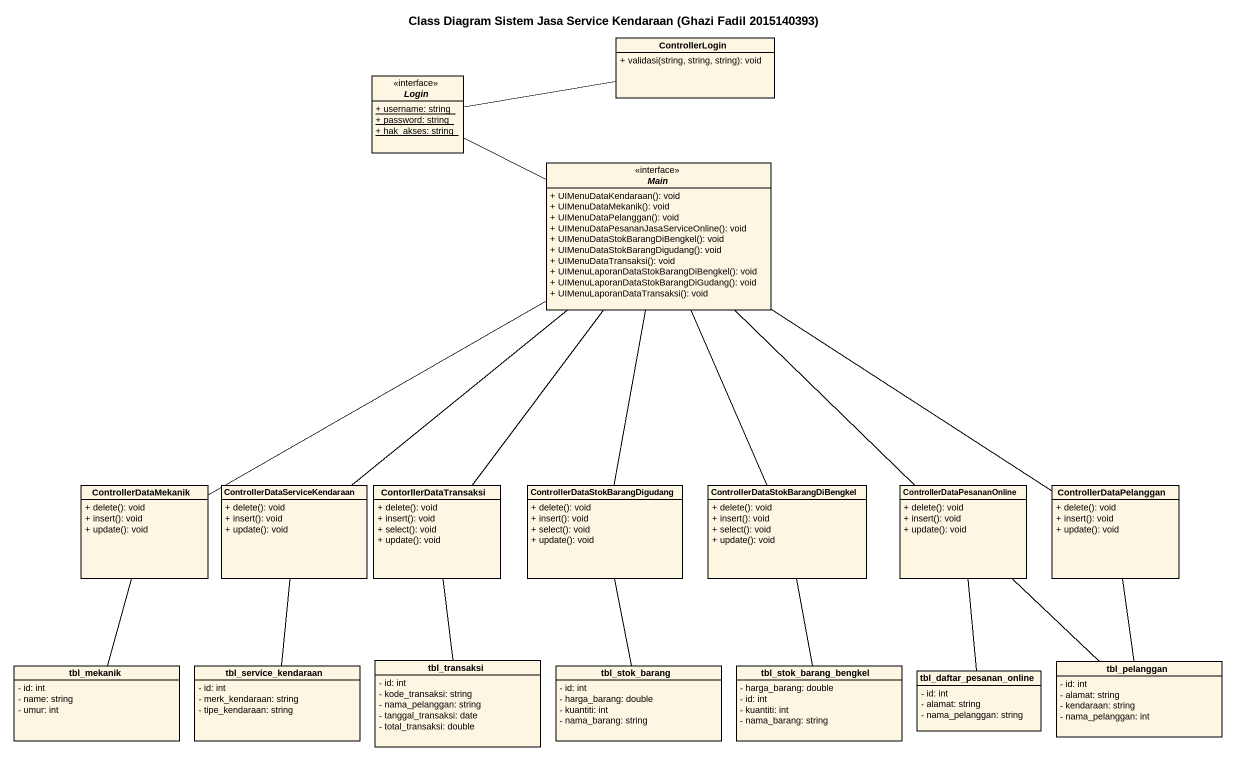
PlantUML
@startuml
title Class Diagram Sistem Jasa Service Kendaraan (Ghazi Fadil 2015140393)
hide circle
hide empty members
skinparam classAttributeIconSize 0
class ControllerLogin {
  + validasi(string, string, string): void
}
interface Login <<interface>> {
  {static} + username: string
  {static} + password: string
  {static} + hak_akses: string
}
interface Main <<interface>> {
  + UIMenuDataKendaraan(): void
  + UIMenuDataMekanik(): void
  + UIMenuDataPelanggan(): void
  + UIMenuDataPesananJasaServiceOnline(): void
  + UIMenuDataStokBarangDiBengkel(): void
  + UIMenuDataStokBarangDigudang(): void
  + UIMenuDataTransaksi(): void
  + UIMenuLaporanDataStokBarangDiBengkel(): void
  + UIMenuLaporanDataStokBarangDiGudang(): void
  + UIMenuLaporanDataTransaksi(): void
}
class ControllerDataMekanik {
  + delete(): void
  + insert(): void
  + update(): void
}
class "ControllerDataServiceKendaraan" as ControllerDataServiceKendara {
  + delete(): void
  + insert(): void
  + update(): void
}
class ContorllerDataTransaksi {
  + delete(): void
  + insert(): void
  + select(): void
  + update(): void
}
class "ControllerDataStokBarangDigudang" as ControllerDataStokBarangDigu {
  + delete(): void
  + insert(): void
  + select(): void
  + update(): void
}
class "ControllerDataStokBarangDiBengkel" as ControllerDataStokBarangDiBe {
  + delete(): void
  + insert(): void
  + select(): void
  + update(): void
}
class ControllerDataPesananOnline {
  + delete(): void
  + insert(): void
  + update(): void
}
class ControllerDataPelanggan {
  + delete(): void
  + insert(): void
  + update(): void
}
class tbl_mekanik {
  - id: int
  - name: string
  - umur: int
}
class tbl_service_kendaraan {
  - id: int
  - merk_kendaraan: string
  - tipe_kendaraan: string
}
class tbl_transaksi {
  - id: int
  - kode_transaksi: string
  - nama_pelanggan: string
  - tanggal_transaksi: date
  - total_transaksi: double
}
class tbl_stok_barang {
  - id: int
  - harga_barang: double
  - kuantiti: int
  - nama_barang: string
}
class tbl_stok_barang_bengkel {
  - harga_barang: double
  - id: int
  - kuantiti: int
  - nama_barang: string
}
class tbl_daftar_pesanan_online {
  - id: int
  - alamat: string
  - nama_pelanggan: string
}
class tbl_pelanggan {
  - id: int
  - alamat: string
  - kendaraan: string
  - nama_pelanggan: int
}
Login -right- ControllerLogin
Login -right- Main
Main -left- ControllerDataMekanik
Main -- ControllerDataServiceKendara
Main -- ContorllerDataTransaksi
Main -- ControllerDataStokBarangDigu
Main -- ControllerDataStokBarangDiBe
Main -- ControllerDataPesananOnline
Main -- ControllerDataPelanggan
ControllerDataMekanik -- tbl_mekanik
ControllerDataServiceKendara -- tbl_service_kendaraan
ContorllerDataTransaksi -- tbl_transaksi
ControllerDataStokBarangDigu -- tbl_stok_barang
ControllerDataStokBarangDiBe -- tbl_stok_barang_bengkel
ControllerDataPesananOnline -- tbl_daftar_pesanan_online
ControllerDataPesananOnline -- tbl_pelanggan
ControllerDataPelanggan -- tbl_pelanggan
@enduml
